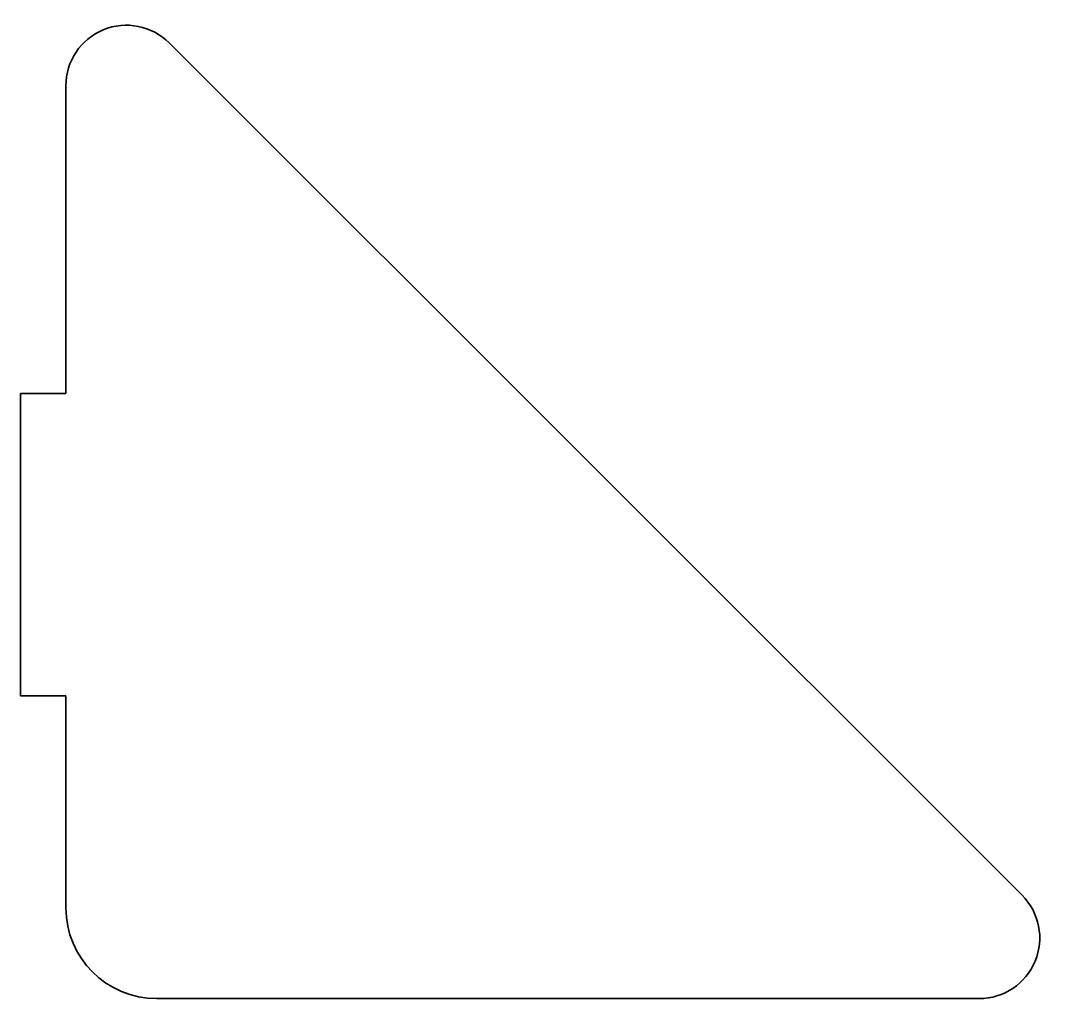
# Model space of a CAD drawing. Header units: inches. Extents: x 0 to 67.7, y 0 to 64.7.
import ezdxf

# ---------------------------------------------------------------- set-up
doc = ezdxf.new("R2010")
doc.units = ezdxf.units.IN
doc.header["$MEASUREMENT"] = 0
doc.layers.add('SIMUMAK Visible (ISO)', color=7, linetype='Continuous', lineweight=35)

# ---------------------------------------------------------------- blocks, each defined once
blk = doc.blocks.new('PTM-02-COSTRI01_Sheet_4_PTM-02-COSTRI01')
at = {"layer": 'SIMUMAK Visible (ISO)'}
for p, q in [((-23.843, 31), (32.5, -25.343)), ((-30.672, 7.828), (-30.672, 28.172)), ((-30.672, 7.828), (-33.672, 7.828)), ((-33.672, 7.828), (-33.672, -12.172)), ((-33.672, -12.172), (-30.672, -12.172)), ((-30.672, -26.172), (-30.672, -12.172)), ((29.672, -32.172), (-24.672, -32.172))]:
    blk.add_line(p, q, dxfattribs=at)
at = {"layer": 'SIMUMAK Visible (ISO)', "extrusion": (0, 0, -1)}
for centre, radius, start, end in [((26.672, 28.172), 4, 0, 135), ((-29.672, -28.172), 4, 135, 270), ((24.672, -26.172), 6, 270, 360)]:
    blk.add_arc(centre, radius, start, end, dxfattribs=at)

msp = doc.modelspace()

# ---------------------------------------------------------------- block references
msp.add_blockref('PTM-02-COSTRI01_Sheet_4_PTM-02-COSTRI01', (33.672, 32.172))

doc.saveas('drawing.dxf')
